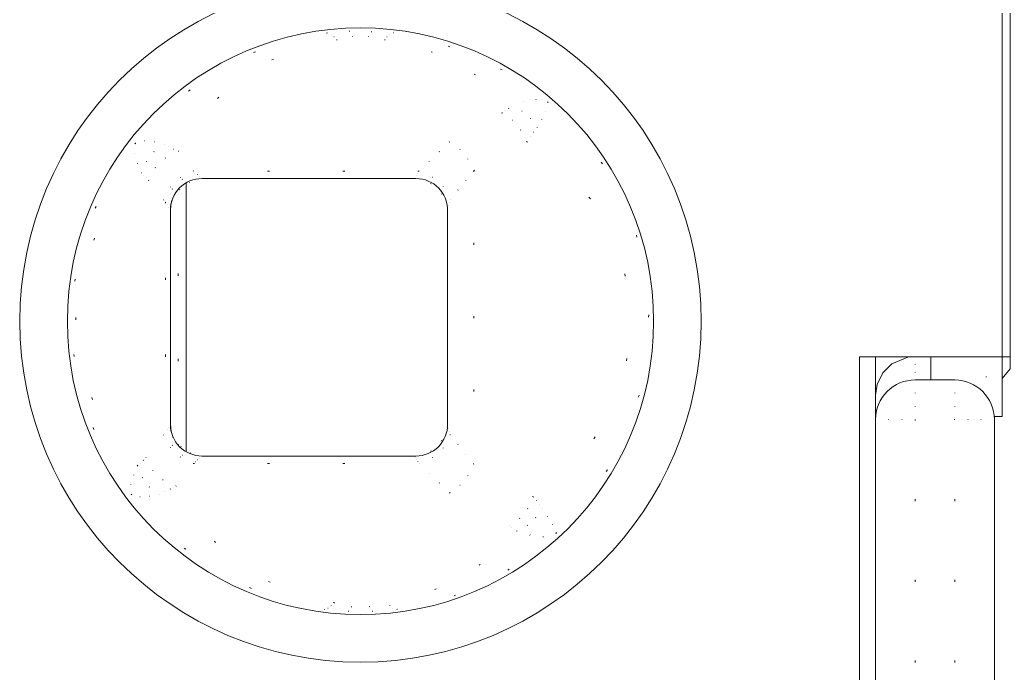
# Model space of a CAD drawing. Header units: inches. Extents: x 17 to 3130, y 15 to 659.
# Drawn here: x 1135.56 to 1141.81, y 203.96 to 208.08 of the extents above; entities that cross this region are included whole.
import ezdxf

# ---------------------------------------------------------------- set-up
doc = ezdxf.new("R2010")
doc.units = ezdxf.units.IN
doc.header["$MEASUREMENT"] = 0
doc.layers.add('Ebene 1', color=7, linetype='Continuous')

msp = doc.modelspace()

# ---------------------------------------------------------------- linework, layer by layer
at = {"layer": 'Ebene 1', "lineweight": 9}
for points in [[(1141.81414, 211.78014), (1141.81414, 211.78014), (1141.81414, 205.95524), (1141.81414, 205.95524)], [(1141.76414, 210.58014), (1141.76414, 210.58014), (1141.76414, 205.95524), (1141.76414, 205.95524)], [(1136.71414, 207.08024), (1136.71414, 207.08024), (1136.71414, 207.08024), (1136.71414, 207.08024)], [(1136.71414, 207.08024), (1136.71414, 207.08024), (1138.06414, 207.08024), (1138.06414, 207.08024)], [(1138.26404, 206.88024), (1138.26404, 206.99064), (1138.17454, 207.08004), (1138.06414, 207.08024)], [(1136.51664, 206.91204), (1136.51664, 206.91204), (1136.52404, 206.94284), (1136.52404, 206.94284)], [(1136.51414, 206.88064), (1136.51414, 206.88064), (1136.51664, 206.91204), (1136.51664, 206.91204)], [(1136.51414, 206.88064), (1136.51414, 206.88064), (1136.51414, 206.88064), (1136.51414, 206.88064)], [(1136.51414, 205.52984), (1136.51414, 205.52984), (1136.51414, 206.88064), (1136.51414, 206.88064)], [(1138.26404, 206.88904), (1138.26404, 206.88904), (1138.26404, 206.88904), (1138.26404, 206.88904)], [(1138.26404, 206.88904), (1138.26404, 206.88904), (1138.26404, 205.52134), (1138.26404, 205.52134)], [(1140.86414, 205.95524), (1140.86414, 205.95524), (1140.86414, 205.95524), (1140.86414, 205.95524)], [(1141.76414, 205.95524), (1141.76414, 205.95524), (1140.86414, 205.95524), (1140.86414, 205.95524)], [(1140.86414, 205.95524), (1140.86414, 205.95524), (1140.86414, 205.95524), (1140.86414, 205.95524)], [(1140.86414, 205.95524), (1140.86414, 205.95524), (1140.86414, 201.60524), (1140.86414, 201.60524)], [(1140.96414, 205.95524), (1140.96414, 205.95524), (1140.96414, 205.95524), (1140.96414, 205.95524)], [(1140.96414, 205.56014), (1140.96414, 205.56014), (1140.96414, 205.95524), (1140.96414, 205.95524)], [(1141.31414, 205.95524), (1141.31414, 205.95524), (1141.31414, 205.95524), (1141.31414, 205.95524)], [(1141.31414, 205.95524), (1141.31414, 205.95524), (1141.31414, 205.83024), (1141.31414, 205.83024)], [(1141.76414, 205.95524), (1141.76414, 205.95524), (1141.76414, 205.95524), (1141.76414, 205.95524)], [(1141.76414, 205.95524), (1141.76414, 205.95524), (1141.76414, 205.83024), (1141.76414, 205.83024)], [(1141.76414, 205.95524), (1141.76414, 205.95524), (1141.76414, 205.95524), (1141.76414, 205.95524)], [(1141.76414, 205.95524), (1141.76414, 205.95524), (1141.81414, 205.95524), (1141.81414, 205.95524)], [(1141.81414, 205.95524), (1141.81414, 205.95524), (1141.81414, 205.95524), (1141.81414, 205.95524)], [(1141.81414, 205.88024), (1141.81414, 205.88024), (1141.81414, 205.95524), (1141.81414, 205.95524)], [(1141.76414, 205.82004), (1141.76414, 205.82004), (1141.81414, 205.88024), (1141.81414, 205.88024)], [(1141.31414, 205.83024), (1141.31414, 205.83024), (1141.31414, 205.83024), (1141.31414, 205.83024)], [(1141.31414, 205.82024), (1141.31414, 205.82024), (1141.31414, 205.83024), (1141.31414, 205.83024)], [(1141.31414, 205.82024), (1141.31414, 205.82024), (1141.31414, 205.82024), (1141.31414, 205.82024)], [(1141.31414, 205.81024), (1141.31414, 205.81024), (1141.31414, 205.82024), (1141.31414, 205.82024)], [(1141.76414, 205.83024), (1141.76414, 205.83024), (1141.76414, 205.83024), (1141.76414, 205.83024)], [(1141.76414, 205.65344), (1141.76414, 205.65344), (1141.76414, 205.83024), (1141.76414, 205.83024)], [(1141.76414, 205.65344), (1141.76414, 205.65344), (1141.76414, 205.65344), (1141.76414, 205.65344)], [(1141.76424, 205.58024), (1141.76424, 205.58024), (1141.76414, 205.65344), (1141.76414, 205.65344)], [(1141.71334, 205.58024), (1141.71334, 205.58024), (1141.71334, 205.58024), (1141.71334, 205.58024)], [(1141.76424, 205.58024), (1141.76424, 205.58024), (1141.71334, 205.58024), (1141.71334, 205.58024)], [(1136.51414, 205.52984), (1136.51414, 205.52984), (1136.51414, 205.52984), (1136.51414, 205.52984)], [(1136.51884, 205.48664), (1136.51884, 205.48664), (1136.51414, 205.52984), (1136.51414, 205.52984)], [(1136.51884, 205.48664), (1136.51884, 205.48664), (1136.51884, 205.48664), (1136.51884, 205.48664)], [(1136.53284, 205.44544), (1136.53284, 205.44544), (1136.51884, 205.48664), (1136.51884, 205.48664)], [(1136.71414, 205.33024), (1136.71414, 205.33024), (1136.71414, 205.33024), (1136.71414, 205.33024)], [(1138.06414, 205.33024), (1138.06414, 205.33024), (1136.71414, 205.33024), (1136.71414, 205.33024)]]:
    msp.add_open_spline(points, degree=3, dxfattribs=at)
for points, knots in [([(1137.71414, 208.33024), (1136.52674, 208.33014), (1135.56414, 207.36764), (1135.56414, 206.18014), (1135.56414, 206.18014), (1135.56414, 204.99284), (1136.52674, 204.03024), (1137.71414, 204.03014), (1137.71414, 204.03014), (1138.90154, 204.03014), (1139.86414, 204.99284), (1139.86414, 206.18014), (1139.86414, 206.18014), (1139.86414, 207.36764), (1138.90154, 208.33014), (1137.71424, 208.33014)], [0, 0, 0, 0, 0.25, 0.25, 0.25, 0.25, 0.5, 0.5, 0.5, 0.5, 0.75, 0.75, 0.75, 0.75, 1, 1, 1, 1]), ([(1137.71414, 208.03024), (1136.69244, 208.03024), (1135.86404, 207.20184), (1135.86414, 206.18014), (1135.86414, 206.18014), (1135.86414, 205.15844), (1136.69254, 204.33024), (1137.71414, 204.33024), (1137.71414, 204.33024), (1138.73594, 204.33024), (1139.56404, 205.15844), (1139.56414, 206.18014), (1139.56414, 206.18014), (1139.56414, 207.20184), (1138.73594, 208.03024), (1137.71414, 208.03024)], [0, 0, 0, 0, 0.25, 0.25, 0.25, 0.25, 0.5, 0.5, 0.5, 0.5, 0.75, 0.75, 0.75, 0.75, 1, 1, 1, 1]), ([(1136.71414, 207.08024), (1136.66114, 207.08024), (1136.61014, 207.05914), (1136.57274, 207.02164), (1136.57274, 207.02164), (1136.53514, 206.98414), (1136.51414, 206.93324), (1136.51414, 206.88024)], [0, 0, 0, 0, 0.5, 0.5, 0.5, 0.5, 1, 1, 1, 1]), ([(1136.51414, 205.53024), (1136.51414, 205.47704), (1136.53514, 205.42624), (1136.57264, 205.38884), (1136.57264, 205.38884), (1136.61014, 205.35124), (1136.66114, 205.33024), (1136.71414, 205.33024)], [0, 0, 0, 0, 0.5, 0.5, 0.5, 0.5, 1, 1, 1, 1]), ([(1138.06414, 205.33024), (1138.11724, 205.33024), (1138.16804, 205.35124), (1138.20554, 205.38884), (1138.20554, 205.38884), (1138.24304, 205.42624), (1138.26404, 205.47704), (1138.26404, 205.53024)], [0, 0, 0, 0, 0.5, 0.5, 0.5, 0.5, 1, 1, 1, 1])]:
    msp.add_open_spline(points, degree=3, knots=knots, dxfattribs=at)
at = {"layer": 'Ebene 1', "color": 3, "lineweight": 9}
for points in [[(1137.64664, 208.00894), (1137.64664, 208.00894), (1137.64284, 208.00864), (1137.64284, 208.00864)], [(1137.78154, 208.00504), (1137.78154, 208.00504), (1137.78154, 208.00504), (1137.78154, 208.00504)], [(1137.78534, 208.00484), (1137.78534, 208.00484), (1137.78154, 208.00504), (1137.78154, 208.00504)], [(1137.50614, 207.99884), (1137.50614, 207.99884), (1137.49984, 207.99744), (1137.49984, 207.99744)], [(1137.50614, 207.99884), (1137.50614, 207.99884), (1137.50614, 207.99884), (1137.50614, 207.99884)], [(1137.50614, 207.99884), (1137.50614, 207.99884), (1137.50644, 207.99864), (1137.50644, 207.99864)], [(1137.52874, 207.99024), (1137.52874, 207.99024), (1137.52874, 207.99024), (1137.52874, 207.99024)], [(1137.52874, 207.99024), (1137.52874, 207.99024), (1137.52944, 207.99004), (1137.52944, 207.99004)], [(1137.54654, 207.97394), (1137.54654, 207.97394), (1137.54654, 207.97394), (1137.54654, 207.97394)], [(1137.54654, 207.97394), (1137.54654, 207.97394), (1137.54694, 207.97344), (1137.54694, 207.97344)], [(1137.56294, 207.95524), (1137.56294, 207.95524), (1137.56424, 207.95554), (1137.56424, 207.95554)], [(1137.56294, 207.95524), (1137.56294, 207.95524), (1137.56294, 207.95524), (1137.56294, 207.95524)], [(1137.56294, 207.95524), (1137.56294, 207.95524), (1137.56714, 207.95524), (1137.56714, 207.95524)], [(1137.66174, 207.97534), (1137.66174, 207.97534), (1137.66454, 207.97564), (1137.66454, 207.97564)], [(1137.76384, 207.97644), (1137.76384, 207.97644), (1137.76384, 207.97644), (1137.76384, 207.97644)], [(1137.76384, 207.97644), (1137.76384, 207.97644), (1137.76654, 207.97604), (1137.76654, 207.97604)], [(1137.86524, 207.95524), (1137.86524, 207.95524), (1137.86524, 207.95524), (1137.86524, 207.95524)], [(1137.86524, 207.95524), (1137.86524, 207.95524), (1137.86934, 207.95444), (1137.86934, 207.95444)], [(1137.88174, 207.97394), (1137.88174, 207.97394), (1137.88134, 207.97344), (1137.88134, 207.97344)], [(1137.89944, 207.99024), (1137.89944, 207.99024), (1137.89884, 207.99004), (1137.89884, 207.99004)], [(1137.92024, 207.99884), (1137.92024, 207.99884), (1137.92024, 207.99884), (1137.92024, 207.99884)], [(1137.92204, 207.99884), (1137.92204, 207.99884), (1137.92024, 207.99884), (1137.92024, 207.99884)], [(1137.92204, 207.99884), (1137.92204, 207.99884), (1137.92174, 207.99864), (1137.92174, 207.99864)], [(1137.05104, 207.87904), (1137.05104, 207.87904), (1137.03894, 207.87434), (1137.03894, 207.87434)], [(1138.15914, 207.87954), (1138.15914, 207.87954), (1138.15914, 207.87954), (1138.15914, 207.87954)], [(1138.15914, 207.87954), (1138.15914, 207.87954), (1138.16694, 207.87644), (1138.16694, 207.87644)], [(1138.26834, 207.91424), (1138.26834, 207.91424), (1138.26834, 207.91424), (1138.26834, 207.91424)], [(1138.27794, 207.91164), (1138.27794, 207.91164), (1138.26834, 207.91424), (1138.26834, 207.91424)], [(1137.15424, 207.82924), (1137.15424, 207.82924), (1137.16484, 207.83404), (1137.16484, 207.83404)], [(1138.59844, 207.76924), (1138.59844, 207.76924), (1138.59844, 207.76924), (1138.59844, 207.76924)], [(1138.60714, 207.76494), (1138.60714, 207.76494), (1138.59844, 207.76924), (1138.59844, 207.76924)], [(1138.43204, 207.73844), (1138.43204, 207.73844), (1138.43204, 207.73844), (1138.43204, 207.73844)], [(1138.43204, 207.73844), (1138.43204, 207.73844), (1138.43924, 207.73384), (1138.43924, 207.73384)], [(1136.63994, 207.64014), (1136.63994, 207.64014), (1136.62944, 207.63224), (1136.62944, 207.63224)], [(1136.81204, 207.58474), (1136.81204, 207.58474), (1136.82004, 207.59304), (1136.82004, 207.59304)], [(1138.74584, 207.56404), (1138.74584, 207.56404), (1138.74384, 207.56344), (1138.74384, 207.56344)], [(1138.82374, 207.57784), (1138.82374, 207.57784), (1138.82154, 207.57784), (1138.82154, 207.57784)], [(1138.89464, 207.56294), (1138.89464, 207.56294), (1138.89464, 207.56294), (1138.89464, 207.56294)], [(1138.89844, 207.56004), (1138.89844, 207.56004), (1138.89464, 207.56294), (1138.89464, 207.56294)], [(1138.62914, 207.50924), (1138.62914, 207.50924), (1138.62854, 207.50884), (1138.62854, 207.50884)], [(1138.64944, 207.52304), (1138.64944, 207.52304), (1138.64904, 207.52264), (1138.64904, 207.52264)], [(1138.66974, 207.53654), (1138.66974, 207.53654), (1138.66934, 207.53644), (1138.66934, 207.53644)], [(1138.73284, 207.50514), (1138.73284, 207.50514), (1138.73284, 207.50514), (1138.73284, 207.50514)], [(1138.73444, 207.50424), (1138.73444, 207.50424), (1138.73284, 207.50514), (1138.73284, 207.50514)], [(1138.88454, 207.50604), (1138.88454, 207.50604), (1138.88404, 207.50444), (1138.88404, 207.50444)], [(1138.89754, 207.56064), (1138.89754, 207.56064), (1138.89754, 207.56064), (1138.89754, 207.56064)], [(1138.89844, 207.56004), (1138.89844, 207.56004), (1138.89754, 207.56064), (1138.89754, 207.56064)], [(1138.89844, 207.56004), (1138.89844, 207.56004), (1138.89844, 207.56004), (1138.89844, 207.56004)], [(1138.89844, 207.56004), (1138.89844, 207.56004), (1138.89884, 207.55944), (1138.89884, 207.55944)], [(1138.60844, 207.49544), (1138.60844, 207.49544), (1138.60384, 207.49284), (1138.60384, 207.49284)], [(1138.60844, 207.49544), (1138.60844, 207.49544), (1138.60844, 207.49544), (1138.60844, 207.49544)], [(1138.60844, 207.49544), (1138.60844, 207.49544), (1138.60934, 207.49484), (1138.60934, 207.49484)], [(1138.67414, 207.44904), (1138.67414, 207.44904), (1138.67414, 207.44904), (1138.67414, 207.44904)], [(1138.67414, 207.44904), (1138.67414, 207.44904), (1138.67594, 207.44784), (1138.67594, 207.44784)], [(1138.78614, 207.46044), (1138.78614, 207.46044), (1138.78614, 207.46044), (1138.78614, 207.46044)], [(1138.78724, 207.45884), (1138.78724, 207.45884), (1138.78614, 207.46044), (1138.78614, 207.46044)], [(1138.85814, 207.45424), (1138.85814, 207.45424), (1138.85744, 207.45284), (1138.85744, 207.45284)], [(1138.72434, 207.38804), (1138.72434, 207.38804), (1138.72434, 207.38804), (1138.72434, 207.38804)], [(1138.72434, 207.38804), (1138.72434, 207.38804), (1138.72534, 207.38604), (1138.72534, 207.38604)], [(1138.82924, 207.40344), (1138.82924, 207.40344), (1138.82924, 207.40344), (1138.82924, 207.40344)], [(1138.82984, 207.40254), (1138.82984, 207.40254), (1138.82924, 207.40344), (1138.82924, 207.40344)], [(1136.35084, 207.31784), (1136.35084, 207.31784), (1136.35084, 207.31784), (1136.35084, 207.31784)], [(1136.35084, 207.31784), (1136.35084, 207.31784), (1136.35254, 207.31764), (1136.35254, 207.31764)], [(1138.76134, 207.31424), (1138.76134, 207.31424), (1138.76164, 207.31454), (1138.76164, 207.31454)], [(1138.76134, 207.31424), (1138.76134, 207.31424), (1138.76134, 207.31424), (1138.76134, 207.31424)], [(1138.76134, 207.31424), (1138.76134, 207.31424), (1138.76734, 207.30984), (1138.76734, 207.30984)], [(1138.78394, 207.34324), (1138.78394, 207.34324), (1138.78454, 207.34404), (1138.78454, 207.34404)], [(1138.80684, 207.37274), (1138.80684, 207.37274), (1138.80734, 207.37354), (1138.80734, 207.37354)], [(1136.29334, 207.30384), (1136.29334, 207.30384), (1136.28954, 207.29864), (1136.28954, 207.29864)], [(1136.29334, 207.30384), (1136.29334, 207.30384), (1136.29394, 207.30444), (1136.29394, 207.30444)], [(1136.40974, 207.24904), (1136.40974, 207.24904), (1136.41144, 207.25044), (1136.41144, 207.25044)], [(1136.41344, 207.31164), (1136.41344, 207.31164), (1136.41344, 207.31164), (1136.41344, 207.31164)], [(1136.41344, 207.31164), (1136.41344, 207.31164), (1136.41524, 207.31164), (1136.41524, 207.31164)], [(1136.47514, 207.29644), (1136.47514, 207.29644), (1136.47514, 207.29644), (1136.47514, 207.29644)], [(1136.47514, 207.29644), (1136.47514, 207.29644), (1136.47554, 207.29624), (1136.47554, 207.29624)], [(1136.50474, 207.28104), (1136.50474, 207.28104), (1136.50474, 207.28104), (1136.50474, 207.28104)], [(1136.50474, 207.28104), (1136.50474, 207.28104), (1136.50544, 207.28074), (1136.50544, 207.28074)], [(1136.53454, 207.26544), (1136.53454, 207.26544), (1136.53454, 207.26544), (1136.53454, 207.26544)], [(1136.53454, 207.26544), (1136.53454, 207.26544), (1136.53544, 207.26514), (1136.53544, 207.26514)], [(1136.56494, 207.24984), (1136.56494, 207.24984), (1136.56804, 207.25464), (1136.56804, 207.25464)], [(1138.21234, 207.25044), (1138.21234, 207.25044), (1138.21054, 207.24884), (1138.21054, 207.24884)], [(1138.27554, 207.31104), (1138.27554, 207.31104), (1138.27464, 207.31014), (1138.27464, 207.31014)], [(1138.27554, 207.31104), (1138.27554, 207.31104), (1138.27554, 207.31104), (1138.27554, 207.31104)], [(1138.27554, 207.31104), (1138.27554, 207.31104), (1138.27644, 207.31044), (1138.27644, 207.31044)], [(1138.34124, 207.26464), (1138.34124, 207.26464), (1138.34124, 207.26464), (1138.34124, 207.26464)], [(1138.34124, 207.26464), (1138.34124, 207.26464), (1138.34314, 207.26344), (1138.34314, 207.26344)], [(1136.28914, 207.24124), (1136.28914, 207.24124), (1136.28914, 207.24124), (1136.28914, 207.24124)], [(1136.28964, 207.23954), (1136.28964, 207.23954), (1136.28914, 207.24124), (1136.28914, 207.24124)], [(1136.36264, 207.18844), (1136.36264, 207.18844), (1136.36344, 207.19054), (1136.36344, 207.19054)], [(1136.48174, 207.20874), (1136.48174, 207.20874), (1136.48404, 207.20984), (1136.48404, 207.20984)], [(1138.14824, 207.18924), (1138.14824, 207.18924), (1138.14654, 207.18754), (1138.14654, 207.18754)], [(1138.39144, 207.20354), (1138.39144, 207.20354), (1138.39144, 207.20354), (1138.39144, 207.20354)], [(1138.39144, 207.20354), (1138.39144, 207.20354), (1138.39244, 207.20164), (1138.39244, 207.20164)], [(1136.30614, 207.17704), (1136.30614, 207.17704), (1136.30614, 207.17704), (1136.30614, 207.17704)], [(1136.30674, 207.17544), (1136.30674, 207.17544), (1136.30614, 207.17704), (1136.30614, 207.17704)], [(1136.41914, 207.14824), (1136.41914, 207.14824), (1136.42044, 207.15044), (1136.42044, 207.15044)], [(1136.65874, 207.12864), (1136.65874, 207.12864), (1136.65874, 207.12864), (1136.65874, 207.12864)], [(1136.65994, 207.12714), (1136.65994, 207.12714), (1136.65874, 207.12864), (1136.65874, 207.12864)], [(1137.12794, 207.12704), (1137.12794, 207.12704), (1137.12794, 207.12704), (1137.12794, 207.12704)], [(1137.14084, 207.12704), (1137.14084, 207.12704), (1137.12794, 207.12704), (1137.12794, 207.12704)], [(1137.61534, 207.12714), (1137.61534, 207.12714), (1137.60244, 207.12704), (1137.60244, 207.12704)], [(1137.60244, 207.12704), (1137.60244, 207.12704), (1137.60244, 207.12704), (1137.60244, 207.12704)], [(1138.07694, 207.12704), (1138.07694, 207.12704), (1138.07694, 207.12704), (1138.07694, 207.12704)], [(1138.08344, 207.12704), (1138.08344, 207.12704), (1138.07694, 207.12704), (1138.07694, 207.12704)], [(1138.08344, 207.12704), (1138.08344, 207.12704), (1138.08324, 207.12684), (1138.08324, 207.12684)], [(1138.08344, 207.12704), (1138.08344, 207.12704), (1138.08344, 207.12704), (1138.08344, 207.12704)], [(1138.08344, 207.12704), (1138.08344, 207.12704), (1138.08454, 207.12644), (1138.08454, 207.12644)], [(1138.42854, 207.12974), (1138.42854, 207.12974), (1138.43314, 207.13224), (1138.43314, 207.13224)], [(1138.42854, 207.12974), (1138.42854, 207.12974), (1138.42854, 207.12974), (1138.42854, 207.12974)], [(1138.42854, 207.12974), (1138.42854, 207.12974), (1138.42854, 207.12344), (1138.42854, 207.12344)], [(1139.23294, 207.18344), (1139.23294, 207.18344), (1139.23294, 207.18344), (1139.23294, 207.18344)], [(1139.24134, 207.17234), (1139.24134, 207.17234), (1139.23294, 207.18344), (1139.23294, 207.18344)], [(1136.33254, 207.11664), (1136.33254, 207.11664), (1136.33254, 207.11664), (1136.33254, 207.11664)], [(1136.33294, 207.11584), (1136.33294, 207.11584), (1136.33254, 207.11664), (1136.33254, 207.11664)], [(1136.33294, 207.11584), (1136.33294, 207.11584), (1136.33334, 207.11674), (1136.33334, 207.11674)], [(1136.33294, 207.11584), (1136.33294, 207.11584), (1136.33294, 207.11584), (1136.33294, 207.11584)], [(1136.33294, 207.11584), (1136.33294, 207.11584), (1136.33314, 207.11564), (1136.33314, 207.11564)], [(1136.34734, 207.10024), (1136.34734, 207.10024), (1136.34734, 207.10024), (1136.34734, 207.10024)], [(1136.34734, 207.10024), (1136.34734, 207.10024), (1136.34774, 207.09984), (1136.34774, 207.09984)], [(1136.36204, 207.08444), (1136.36204, 207.08444), (1136.36204, 207.08444), (1136.36204, 207.08444)], [(1136.36204, 207.08444), (1136.36204, 207.08444), (1136.36234, 207.08404), (1136.36234, 207.08404)], [(1136.37674, 207.06854), (1136.37674, 207.06854), (1136.37734, 207.06964), (1136.37734, 207.06964)], [(1136.37674, 207.06854), (1136.37674, 207.06854), (1136.37674, 207.06854), (1136.37674, 207.06854)], [(1136.37674, 207.06854), (1136.37674, 207.06854), (1136.37804, 207.06684), (1136.37804, 207.06684)], [(1136.57684, 207.08604), (1136.57684, 207.08604), (1136.57904, 207.08704), (1136.57904, 207.08704)], [(1136.58814, 207.07464), (1136.58814, 207.07464), (1136.59044, 207.07564), (1136.59044, 207.07564)], [(1136.68654, 207.10484), (1136.68654, 207.10484), (1136.68654, 207.10484), (1136.68654, 207.10484)], [(1136.68694, 207.10464), (1136.68694, 207.10464), (1136.68654, 207.10484), (1136.68654, 207.10484)], [(1136.70064, 207.09324), (1136.70064, 207.09324), (1136.70064, 207.09324), (1136.70064, 207.09324)], [(1136.70094, 207.09294), (1136.70094, 207.09294), (1136.70064, 207.09324), (1136.70064, 207.09324)], [(1136.71394, 207.08074), (1136.71394, 207.08074), (1136.71394, 207.08074), (1136.71394, 207.08074)], [(1136.71414, 207.08044), (1136.71414, 207.08044), (1136.71394, 207.08074), (1136.71394, 207.08074)], [(1138.07054, 207.10024), (1138.07054, 207.10024), (1138.07054, 207.09984), (1138.07054, 207.09984)], [(1138.07694, 207.11364), (1138.07694, 207.11364), (1138.07684, 207.11334), (1138.07684, 207.11334)], [(1138.16854, 207.08964), (1138.16854, 207.08964), (1138.16854, 207.08964), (1138.16854, 207.08964)], [(1138.16854, 207.08964), (1138.16854, 207.08964), (1138.17094, 207.08854), (1138.17094, 207.08854)], [(1138.37814, 207.06764), (1138.37814, 207.06764), (1138.37944, 207.06924), (1138.37944, 207.06924)], [(1136.51424, 207.02544), (1136.51424, 207.02544), (1136.51544, 207.02764), (1136.51544, 207.02764)], [(1136.52594, 207.01234), (1136.52594, 207.01234), (1136.52704, 207.01464), (1136.52704, 207.01464)], [(1136.57184, 207.00834), (1136.57184, 207.00834), (1136.57324, 207.01004), (1136.57324, 207.01004)], [(1136.63494, 207.05474), (1136.63494, 207.05474), (1136.63694, 207.05544), (1136.63694, 207.05544)], [(1138.15674, 207.04864), (1138.15674, 207.04864), (1138.15674, 207.04864), (1138.15674, 207.04864)], [(1138.15924, 207.04764), (1138.15924, 207.04764), (1138.15674, 207.04864), (1138.15674, 207.04864)], [(1138.23554, 207.03084), (1138.23554, 207.03084), (1138.23554, 207.03084), (1138.23554, 207.03084)], [(1138.23554, 207.03084), (1138.23554, 207.03084), (1138.23664, 207.02864), (1138.23664, 207.02864)], [(1138.32824, 207.00614), (1138.32824, 207.00614), (1138.32954, 207.00794), (1138.32954, 207.00794)], [(1136.47184, 206.94584), (1136.47184, 206.94584), (1136.47244, 206.94684), (1136.47244, 206.94684)], [(1136.47594, 206.94084), (1136.47594, 206.94084), (1136.47594, 206.94084), (1136.47594, 206.94084)], [(1136.47594, 206.94084), (1136.47594, 206.94084), (1136.47614, 206.94064), (1136.47614, 206.94064)], [(1136.52404, 206.94284), (1136.52404, 206.94284), (1136.52474, 206.94364), (1136.52474, 206.94364)], [(1138.22434, 206.98384), (1138.22434, 206.98384), (1138.22434, 206.98384), (1138.22434, 206.98384)], [(1138.22544, 206.98124), (1138.22544, 206.98124), (1138.22434, 206.98384), (1138.22434, 206.98384)], [(1138.27904, 206.94574), (1138.27904, 206.94574), (1138.27984, 206.94654), (1138.27984, 206.94654)], [(1139.15604, 206.96224), (1139.15604, 206.96224), (1139.15604, 206.96224), (1139.15604, 206.96224)], [(1139.15604, 206.96224), (1139.15604, 206.96224), (1139.16554, 206.95124), (1139.16554, 206.95124)], [(1136.04504, 206.90404), (1136.04504, 206.90404), (1136.03894, 206.89244), (1136.03894, 206.89244)], [(1136.48444, 206.93064), (1136.48444, 206.93064), (1136.48494, 206.93184), (1136.48494, 206.93184)], [(1136.48444, 206.93064), (1136.48444, 206.93064), (1136.48444, 206.93064), (1136.48444, 206.93064)], [(1136.48444, 206.93064), (1136.48444, 206.93064), (1136.48444, 206.92414), (1136.48444, 206.92414)], [(1136.48444, 206.93064), (1136.48444, 206.93064), (1136.48444, 206.93064), (1136.48444, 206.93064)], [(1136.48444, 206.93064), (1136.48444, 206.93064), (1136.48454, 206.93044), (1136.48454, 206.93044)], [(1136.49454, 206.91444), (1136.49454, 206.91444), (1136.49454, 206.91444), (1136.49454, 206.91444)], [(1136.49454, 206.91444), (1136.49454, 206.91444), (1136.49484, 206.91394), (1136.49484, 206.91394)], [(1136.50474, 206.89784), (1136.50474, 206.89784), (1136.50474, 206.89784), (1136.50474, 206.89784)], [(1136.50474, 206.89784), (1136.50474, 206.89784), (1136.50514, 206.89744), (1136.50514, 206.89744)], [(1138.26364, 206.89024), (1138.26364, 206.89024), (1138.26364, 206.89024), (1138.26364, 206.89024)], [(1138.26404, 206.88904), (1138.26404, 206.88904), (1138.26364, 206.89024), (1138.26364, 206.89024)], [(1138.26404, 206.88904), (1138.26404, 206.88904), (1138.26424, 206.88924), (1138.26424, 206.88924)], [(1138.26904, 206.90774), (1138.26904, 206.90774), (1138.26914, 206.90824), (1138.26914, 206.90824)], [(1138.27404, 206.92664), (1138.27404, 206.92664), (1138.27414, 206.92714), (1138.27414, 206.92714)], [(1136.03084, 206.69124), (1136.03084, 206.69124), (1136.03654, 206.70404), (1136.03654, 206.70404)], [(1139.45594, 206.72404), (1139.45594, 206.72404), (1139.45594, 206.72404), (1139.45594, 206.72404)], [(1139.45864, 206.71044), (1139.45864, 206.71044), (1139.45594, 206.72404), (1139.45594, 206.72404)], [(1138.42854, 206.67374), (1138.42854, 206.67374), (1138.42854, 206.67374), (1138.42854, 206.67374)], [(1138.42854, 206.67374), (1138.42854, 206.67374), (1138.42854, 206.66124), (1138.42854, 206.66124)], [(1135.91414, 206.44594), (1135.91414, 206.44594), (1135.91194, 206.43304), (1135.91194, 206.43304)], [(1136.48444, 206.45364), (1136.48444, 206.45364), (1136.48444, 206.45364), (1136.48444, 206.45364)], [(1136.48444, 206.45364), (1136.48444, 206.45364), (1136.48444, 206.44044), (1136.48444, 206.44044)], [(1136.56354, 206.48144), (1136.56354, 206.48144), (1136.56354, 206.48144), (1136.56354, 206.48144)], [(1136.56354, 206.46674), (1136.56354, 206.46674), (1136.56354, 206.48144), (1136.56354, 206.48144)], [(1139.38144, 206.47854), (1139.38144, 206.47854), (1139.38144, 206.47854), (1139.38144, 206.47854)], [(1139.38144, 206.47854), (1139.38144, 206.47854), (1139.38504, 206.46424), (1139.38504, 206.46424)], [(1135.91864, 206.18944), (1135.91864, 206.18944), (1135.91874, 206.20354), (1135.91874, 206.20354)], [(1138.42854, 206.21144), (1138.42854, 206.21144), (1138.42854, 206.21144), (1138.42854, 206.21144)], [(1138.42854, 206.21144), (1138.42854, 206.21144), (1138.42854, 206.19884), (1138.42854, 206.19884)], [(1139.53194, 206.20614), (1139.53194, 206.20614), (1139.53304, 206.22004), (1139.53304, 206.22004)], [(1135.90414, 205.96984), (1135.90414, 205.96984), (1135.90414, 205.96984), (1135.90414, 205.96984)], [(1135.90414, 205.96984), (1135.90414, 205.96984), (1135.90614, 205.95704), (1135.90614, 205.95704)], [(1136.48444, 205.96994), (1136.48444, 205.96994), (1136.48444, 205.96994), (1136.48444, 205.96994)], [(1136.48444, 205.96994), (1136.48444, 205.96994), (1136.48444, 205.95674), (1136.48444, 205.95674)], [(1136.56354, 205.94354), (1136.56354, 205.94354), (1136.56354, 205.94354), (1136.56354, 205.94354)], [(1136.56354, 205.92884), (1136.56354, 205.92884), (1136.56354, 205.94354), (1136.56354, 205.94354)], [(1139.39524, 205.94544), (1139.39524, 205.94544), (1139.39214, 205.93114), (1139.39214, 205.93114)], [(1141.21414, 205.95524), (1141.21414, 205.95524), (1141.21414, 205.95524), (1141.21414, 205.95524)], [(1141.21414, 205.95524), (1141.21414, 205.95524), (1141.21414, 205.95444), (1141.21414, 205.95444)], [(1141.21414, 205.90744), (1141.21414, 205.90744), (1141.21414, 205.90744), (1141.21414, 205.90744)], [(1141.21414, 205.90744), (1141.21414, 205.90744), (1141.21414, 205.90614), (1141.21414, 205.90614)], [(1141.21414, 205.85924), (1141.21414, 205.85924), (1141.21414, 205.85924), (1141.21414, 205.85924)], [(1141.21414, 205.85924), (1141.21414, 205.85924), (1141.21414, 205.85784), (1141.21414, 205.85784)], [(1141.66074, 205.83024), (1141.66074, 205.83024), (1141.66074, 205.83024), (1141.66074, 205.83024)], [(1141.66414, 205.83024), (1141.66414, 205.83024), (1141.66074, 205.83024), (1141.66074, 205.83024)], [(1141.21414, 205.81024), (1141.21414, 205.81024), (1141.21414, 205.81024), (1141.21414, 205.81024)], [(1141.21414, 205.81024), (1141.21414, 205.81024), (1141.21414, 205.80904), (1141.21414, 205.80904)], [(1136.01794, 205.69914), (1136.01794, 205.69914), (1136.01794, 205.69914), (1136.01794, 205.69914)], [(1136.02334, 205.68604), (1136.02334, 205.68604), (1136.01794, 205.69914), (1136.01794, 205.69914)], [(1138.42854, 205.74924), (1138.42854, 205.74924), (1138.42854, 205.74924), (1138.42854, 205.74924)], [(1138.42854, 205.74924), (1138.42854, 205.74924), (1138.42854, 205.73664), (1138.42854, 205.73664)], [(1139.46714, 205.70084), (1139.46714, 205.70084), (1139.47214, 205.71404), (1139.47214, 205.71404)], [(1141.21414, 205.72794), (1141.21414, 205.72794), (1141.21414, 205.72794), (1141.21414, 205.72794)], [(1141.21414, 205.72794), (1141.21414, 205.72794), (1141.21414, 205.72564), (1141.21414, 205.72564)], [(1141.46414, 205.72794), (1141.46414, 205.72794), (1141.46414, 205.72794), (1141.46414, 205.72794)], [(1141.46414, 205.72574), (1141.46414, 205.72574), (1141.46414, 205.72794), (1141.46414, 205.72794)], [(1141.21414, 205.64454), (1141.21414, 205.64454), (1141.21414, 205.64454), (1141.21414, 205.64454)], [(1141.21414, 205.64454), (1141.21414, 205.64454), (1141.21414, 205.64224), (1141.21414, 205.64224)], [(1141.46414, 205.64454), (1141.46414, 205.64454), (1141.46414, 205.64454), (1141.46414, 205.64454)], [(1141.46414, 205.64244), (1141.46414, 205.64244), (1141.46414, 205.64454), (1141.46414, 205.64454)], [(1136.02694, 205.50944), (1136.02694, 205.50944), (1136.02694, 205.50944), (1136.02694, 205.50944)], [(1136.02694, 205.50944), (1136.02694, 205.50944), (1136.03114, 205.49724), (1136.03114, 205.49724)], [(1136.50504, 205.51294), (1136.50504, 205.51294), (1136.50474, 205.51244), (1136.50474, 205.51244)], [(1136.51414, 205.52984), (1136.51414, 205.52984), (1136.51394, 205.52964), (1136.51394, 205.52964)], [(1138.26404, 205.52134), (1138.26404, 205.52134), (1138.26354, 205.52014), (1138.26354, 205.52014)], [(1138.26904, 205.50264), (1138.26904, 205.50264), (1138.26904, 205.50264), (1138.26904, 205.50264)], [(1138.26914, 205.50224), (1138.26914, 205.50224), (1138.26904, 205.50264), (1138.26904, 205.50264)], [(1140.96414, 205.56024), (1140.96414, 205.56024), (1140.96414, 205.56024), (1140.96414, 205.56024)], [(1140.96414, 205.56024), (1140.96414, 205.56024), (1140.96524, 205.56024), (1140.96524, 205.56024)], [(1141.04634, 205.56024), (1141.04634, 205.56024), (1141.04634, 205.56024), (1141.04634, 205.56024)], [(1141.04634, 205.56024), (1141.04634, 205.56024), (1141.04864, 205.56024), (1141.04864, 205.56024)], [(1141.12964, 205.56024), (1141.12964, 205.56024), (1141.12964, 205.56024), (1141.12964, 205.56024)], [(1141.12964, 205.56024), (1141.12964, 205.56024), (1141.13194, 205.56024), (1141.13194, 205.56024)], [(1141.21414, 205.56024), (1141.21414, 205.56024), (1141.21414, 205.56024), (1141.21414, 205.56024)], [(1141.21414, 205.56024), (1141.21414, 205.56024), (1141.21414, 205.55324), (1141.21414, 205.55324)], [(1141.46064, 205.56024), (1141.46064, 205.56024), (1141.46064, 205.56024), (1141.46064, 205.56024)], [(1141.46414, 205.56024), (1141.46414, 205.56024), (1141.46064, 205.56024), (1141.46064, 205.56024)], [(1141.46414, 205.56134), (1141.46414, 205.56134), (1141.46414, 205.56134), (1141.46414, 205.56134)], [(1141.46414, 205.56024), (1141.46414, 205.56024), (1141.46414, 205.56134), (1141.46414, 205.56134)], [(1141.54644, 205.56024), (1141.54644, 205.56024), (1141.54644, 205.56024), (1141.54644, 205.56024)], [(1141.54864, 205.56024), (1141.54864, 205.56024), (1141.54644, 205.56024), (1141.54644, 205.56024)], [(1141.62964, 205.56024), (1141.62964, 205.56024), (1141.62964, 205.56024), (1141.62964, 205.56024)], [(1141.63194, 205.56024), (1141.63194, 205.56024), (1141.62964, 205.56024), (1141.62964, 205.56024)], [(1141.71304, 205.56024), (1141.71304, 205.56024), (1141.71304, 205.56024), (1141.71304, 205.56024)], [(1141.71414, 205.56024), (1141.71414, 205.56024), (1141.71304, 205.56024), (1141.71304, 205.56024)], [(1136.47184, 205.46464), (1136.47184, 205.46464), (1136.47034, 205.46264), (1136.47034, 205.46264)], [(1136.48034, 205.47464), (1136.48034, 205.47464), (1136.48014, 205.47464), (1136.48014, 205.47464)], [(1136.49494, 205.49644), (1136.49494, 205.49644), (1136.49464, 205.49584), (1136.49464, 205.49584)], [(1138.27404, 205.48384), (1138.27404, 205.48384), (1138.27404, 205.48384), (1138.27404, 205.48384)], [(1138.27414, 205.48324), (1138.27414, 205.48324), (1138.27404, 205.48384), (1138.27404, 205.48384)], [(1138.27904, 205.46464), (1138.27904, 205.46464), (1138.27854, 205.46344), (1138.27854, 205.46344)], [(1138.27904, 205.46494), (1138.27904, 205.46494), (1138.27904, 205.46494), (1138.27904, 205.46494)], [(1138.27904, 205.46464), (1138.27904, 205.46464), (1138.27904, 205.46494), (1138.27904, 205.46494)], [(1139.19484, 205.45044), (1139.19484, 205.45044), (1139.18574, 205.43904), (1139.18574, 205.43904)], [(1136.51424, 205.38504), (1136.51424, 205.38504), (1136.51424, 205.38504), (1136.51424, 205.38504)], [(1136.51544, 205.38274), (1136.51544, 205.38274), (1136.51424, 205.38504), (1136.51424, 205.38504)], [(1136.52594, 205.39804), (1136.52594, 205.39804), (1136.52594, 205.39804), (1136.52594, 205.39804)], [(1136.52704, 205.39584), (1136.52704, 205.39584), (1136.52594, 205.39804), (1136.52594, 205.39804)], [(1136.56354, 205.40584), (1136.56354, 205.40584), (1136.56354, 205.40584), (1136.56354, 205.40584)], [(1136.56354, 205.39854), (1136.56354, 205.39854), (1136.56354, 205.40584), (1136.56354, 205.40584)], [(1136.58124, 205.39004), (1136.58124, 205.39004), (1136.58124, 205.39004), (1136.58124, 205.39004)], [(1136.58264, 205.38854), (1136.58264, 205.38854), (1136.58124, 205.39004), (1136.58124, 205.39004)], [(1138.22544, 205.42904), (1138.22544, 205.42904), (1138.22434, 205.42654), (1138.22434, 205.42654)], [(1138.23674, 205.38174), (1138.23674, 205.38174), (1138.23554, 205.37944), (1138.23554, 205.37944)], [(1138.32824, 205.40404), (1138.32824, 205.40404), (1138.32824, 205.40404), (1138.32824, 205.40404)], [(1138.32954, 205.40244), (1138.32954, 205.40244), (1138.32824, 205.40404), (1138.32824, 205.40404)], [(1136.36074, 205.32104), (1136.36074, 205.32104), (1136.36044, 205.32084), (1136.36044, 205.32084)], [(1136.57684, 205.32444), (1136.57684, 205.32444), (1136.57684, 205.32444), (1136.57684, 205.32444)], [(1136.57904, 205.32324), (1136.57904, 205.32324), (1136.57684, 205.32444), (1136.57684, 205.32444)], [(1136.58814, 205.33584), (1136.58814, 205.33584), (1136.58814, 205.33584), (1136.58814, 205.33584)], [(1136.59044, 205.33464), (1136.59044, 205.33464), (1136.58814, 205.33584), (1136.58814, 205.33584)], [(1136.64144, 205.35104), (1136.64144, 205.35104), (1136.64144, 205.35104), (1136.64144, 205.35104)], [(1136.64344, 205.35064), (1136.64344, 205.35064), (1136.64144, 205.35104), (1136.64144, 205.35104)], [(1136.70064, 205.31724), (1136.70064, 205.31724), (1136.70104, 205.31744), (1136.70104, 205.31744)], [(1136.71314, 205.33024), (1136.71314, 205.33024), (1136.71314, 205.33024), (1136.71314, 205.33024)], [(1136.71414, 205.32984), (1136.71414, 205.32984), (1136.71314, 205.33024), (1136.71314, 205.33024)], [(1138.06414, 205.32384), (1138.06414, 205.32384), (1138.06414, 205.32384), (1138.06414, 205.32384)], [(1138.06414, 205.32384), (1138.06414, 205.32384), (1138.06424, 205.32364), (1138.06424, 205.32364)], [(1138.15924, 205.36284), (1138.15924, 205.36284), (1138.15674, 205.36174), (1138.15674, 205.36174)], [(1138.17094, 205.32174), (1138.17094, 205.32174), (1138.16854, 205.32084), (1138.16854, 205.32084)], [(1138.37814, 205.34284), (1138.37814, 205.34284), (1138.37814, 205.34284), (1138.37814, 205.34284)], [(1138.37944, 205.34104), (1138.37944, 205.34104), (1138.37814, 205.34284), (1138.37814, 205.34284)], [(1136.30434, 205.27214), (1136.30434, 205.27214), (1136.30434, 205.27214), (1136.30434, 205.27214)], [(1136.30904, 205.26684), (1136.30904, 205.26684), (1136.30434, 205.27214), (1136.30434, 205.27214)], [(1136.30904, 205.26684), (1136.30904, 205.26684), (1136.30854, 205.26614), (1136.30854, 205.26614)], [(1136.30904, 205.26684), (1136.30904, 205.26684), (1136.30904, 205.26684), (1136.30904, 205.26684)], [(1136.30904, 205.26684), (1136.30904, 205.26684), (1136.30944, 205.26594), (1136.30944, 205.26594)], [(1136.32654, 205.28524), (1136.32654, 205.28524), (1136.32604, 205.28464), (1136.32604, 205.28464)], [(1136.34374, 205.30324), (1136.34374, 205.30324), (1136.34334, 205.30274), (1136.34334, 205.30274)], [(1136.65884, 205.28384), (1136.65884, 205.28384), (1136.65884, 205.28384), (1136.65884, 205.28384)], [(1136.65994, 205.28324), (1136.65994, 205.28324), (1136.65884, 205.28384), (1136.65884, 205.28384)], [(1136.65994, 205.28324), (1136.65994, 205.28324), (1136.65994, 205.28324), (1136.65994, 205.28324)], [(1136.65994, 205.28324), (1136.65994, 205.28324), (1136.66644, 205.28324), (1136.66644, 205.28324)], [(1136.67134, 205.29464), (1136.67134, 205.29464), (1136.67134, 205.29464), (1136.67134, 205.29464)], [(1136.67244, 205.29404), (1136.67244, 205.29404), (1136.67134, 205.29464), (1136.67134, 205.29464)], [(1136.67244, 205.29404), (1136.67244, 205.29404), (1136.67274, 205.29424), (1136.67274, 205.29424)], [(1136.68654, 205.30564), (1136.68654, 205.30564), (1136.68684, 205.30594), (1136.68684, 205.30594)], [(1137.12794, 205.28334), (1137.12794, 205.28334), (1137.12794, 205.28334), (1137.12794, 205.28334)], [(1137.12794, 205.28334), (1137.12794, 205.28334), (1137.14084, 205.28334), (1137.14084, 205.28334)], [(1137.60244, 205.28334), (1137.60244, 205.28334), (1137.61534, 205.28344), (1137.61534, 205.28344)], [(1137.60244, 205.28334), (1137.60244, 205.28334), (1137.60244, 205.28334), (1137.60244, 205.28334)], [(1138.07044, 205.31064), (1138.07044, 205.31064), (1138.07044, 205.31064), (1138.07044, 205.31064)], [(1138.07044, 205.31064), (1138.07044, 205.31064), (1138.07054, 205.31024), (1138.07054, 205.31024)], [(1138.07684, 205.29714), (1138.07684, 205.29714), (1138.07684, 205.29714), (1138.07684, 205.29714)], [(1138.07684, 205.29714), (1138.07684, 205.29714), (1138.07694, 205.29654), (1138.07694, 205.29654)], [(1138.08344, 205.28334), (1138.08344, 205.28334), (1138.08344, 205.28334), (1138.08344, 205.28334)], [(1138.08344, 205.28334), (1138.08344, 205.28334), (1138.08424, 205.28244), (1138.08424, 205.28244)], [(1138.42784, 205.28144), (1138.42784, 205.28144), (1138.42784, 205.28144), (1138.42784, 205.28144)], [(1138.42854, 205.28064), (1138.42854, 205.28064), (1138.42784, 205.28144), (1138.42784, 205.28144)], [(1138.42854, 205.28064), (1138.42854, 205.28064), (1138.42814, 205.27964), (1138.42814, 205.27964)], [(1136.28354, 205.21084), (1136.28354, 205.21084), (1136.28304, 205.20924), (1136.28304, 205.20924)], [(1136.33684, 205.19564), (1136.33684, 205.19564), (1136.33684, 205.19564), (1136.33684, 205.19564)], [(1136.33684, 205.19564), (1136.33684, 205.19564), (1136.33774, 205.19344), (1136.33774, 205.19344)], [(1136.40314, 205.24144), (1136.40314, 205.24144), (1136.40314, 205.24144), (1136.40314, 205.24144)], [(1136.40424, 205.23914), (1136.40424, 205.23914), (1136.40314, 205.24144), (1136.40314, 205.24144)], [(1138.14654, 205.22284), (1138.14654, 205.22284), (1138.14654, 205.22284), (1138.14654, 205.22284)], [(1138.14654, 205.22284), (1138.14654, 205.22284), (1138.14814, 205.22124), (1138.14814, 205.22124)], [(1138.39244, 205.20884), (1138.39244, 205.20884), (1138.39144, 205.20684), (1138.39144, 205.20684)], [(1139.26534, 205.23264), (1139.26534, 205.23264), (1139.27294, 205.24414), (1139.27294, 205.24414)], [(1136.26504, 205.15104), (1136.26504, 205.15104), (1136.26444, 205.14944), (1136.26444, 205.14944)], [(1136.38144, 205.13544), (1136.38144, 205.13544), (1136.38144, 205.13544), (1136.38144, 205.13544)], [(1136.38144, 205.13544), (1136.38144, 205.13544), (1136.38314, 205.13424), (1136.38314, 205.13424)], [(1136.46564, 205.18084), (1136.46564, 205.18084), (1136.46564, 205.18084), (1136.46564, 205.18084)], [(1136.46794, 205.17984), (1136.46794, 205.17984), (1136.46564, 205.18084), (1136.46564, 205.18084)], [(1136.54784, 205.14044), (1136.54784, 205.14044), (1136.54784, 205.14044), (1136.54784, 205.14044)], [(1136.54884, 205.13984), (1136.54884, 205.13984), (1136.54784, 205.14044), (1136.54784, 205.14044)], [(1136.54884, 205.13984), (1136.54884, 205.13984), (1136.54834, 205.13964), (1136.54834, 205.13964)], [(1136.54884, 205.13984), (1136.54884, 205.13984), (1136.55044, 205.14184), (1136.55044, 205.14184)], [(1138.21074, 205.16144), (1138.21074, 205.16144), (1138.21074, 205.16144), (1138.21074, 205.16144)], [(1138.21074, 205.16144), (1138.21074, 205.16144), (1138.21234, 205.15984), (1138.21234, 205.15984)], [(1138.34314, 205.14694), (1138.34314, 205.14694), (1138.34124, 205.14574), (1138.34124, 205.14574)], [(1136.26614, 205.09024), (1136.26614, 205.09024), (1136.26614, 205.09024), (1136.26614, 205.09024)], [(1136.26614, 205.09024), (1136.26614, 205.09024), (1136.27044, 205.08524), (1136.27044, 205.08524)], [(1136.32304, 205.07284), (1136.32304, 205.07284), (1136.32134, 205.07264), (1136.32134, 205.07264)], [(1136.38454, 205.07634), (1136.38454, 205.07634), (1136.38284, 205.07624), (1136.38284, 205.07624)], [(1136.44394, 205.08744), (1136.44394, 205.08744), (1136.44314, 205.08724), (1136.44314, 205.08724)], [(1136.47944, 205.10504), (1136.47944, 205.10504), (1136.47844, 205.10474), (1136.47844, 205.10474)], [(1136.51434, 205.12264), (1136.51434, 205.12264), (1136.51344, 205.12204), (1136.51344, 205.12204)], [(1138.27554, 205.09924), (1138.27554, 205.09924), (1138.27554, 205.09924), (1138.27554, 205.09924)], [(1138.27554, 205.09924), (1138.27554, 205.09924), (1138.28064, 205.09664), (1138.28064, 205.09664)], [(1138.80004, 205.07484), (1138.80004, 205.07484), (1138.80004, 205.07484), (1138.80004, 205.07484)], [(1138.80514, 205.07194), (1138.80514, 205.07194), (1138.80004, 205.07484), (1138.80004, 205.07484)], [(1138.80514, 205.07194), (1138.80514, 205.07194), (1138.80464, 205.07094), (1138.80464, 205.07094)], [(1138.76914, 205.00004), (1138.76914, 205.00004), (1138.76814, 204.99814), (1138.76814, 204.99814)], [(1138.82394, 205.04874), (1138.82394, 205.04874), (1138.82394, 205.04874), (1138.82394, 205.04874)], [(1138.82444, 205.04814), (1138.82444, 205.04814), (1138.82394, 205.04874), (1138.82394, 205.04874)], [(1138.84294, 205.02524), (1138.84294, 205.02524), (1138.84294, 205.02524), (1138.84294, 205.02524)], [(1138.84344, 205.02464), (1138.84344, 205.02464), (1138.84294, 205.02524), (1138.84294, 205.02524)], [(1138.86194, 205.00184), (1138.86194, 205.00184), (1138.86194, 205.00184), (1138.86194, 205.00184)], [(1138.86214, 205.00144), (1138.86214, 205.00144), (1138.86194, 205.00184), (1138.86194, 205.00184)], [(1141.21404, 205.05854), (1141.21404, 205.05854), (1141.21404, 205.05854), (1141.21404, 205.05854)], [(1141.21404, 205.05854), (1141.21404, 205.05854), (1141.21414, 205.04474), (1141.21414, 205.04474)], [(1141.46414, 205.05854), (1141.46414, 205.05854), (1141.46414, 205.05854), (1141.46414, 205.05854)], [(1141.46414, 205.04464), (1141.46414, 205.04464), (1141.46414, 205.05854), (1141.46414, 205.05854)], [(1138.71974, 204.93824), (1138.71974, 204.93824), (1138.71784, 204.93704), (1138.71784, 204.93704)], [(1138.81924, 204.94044), (1138.81924, 204.94044), (1138.82044, 204.94204), (1138.82044, 204.94204)], [(1138.89384, 204.95064), (1138.89384, 204.95064), (1138.89384, 204.95064), (1138.89384, 204.95064)], [(1138.89464, 204.94924), (1138.89464, 204.94924), (1138.89384, 204.95064), (1138.89384, 204.95064)], [(1138.65214, 204.89064), (1138.65214, 204.89064), (1138.65214, 204.89064), (1138.65214, 204.89064)], [(1138.65214, 204.89064), (1138.65214, 204.89064), (1138.65244, 204.89054), (1138.65244, 204.89054)], [(1138.66854, 204.88004), (1138.66854, 204.88004), (1138.66854, 204.88004), (1138.66854, 204.88004)], [(1138.66854, 204.88004), (1138.66854, 204.88004), (1138.66904, 204.87984), (1138.66904, 204.87984)], [(1138.76614, 204.89244), (1138.76614, 204.89244), (1138.76774, 204.89344), (1138.76774, 204.89344)], [(1138.92534, 204.89884), (1138.92534, 204.89884), (1138.92534, 204.89884), (1138.92534, 204.89884)], [(1138.92614, 204.89734), (1138.92614, 204.89734), (1138.92534, 204.89884), (1138.92534, 204.89884)], [(1138.68514, 204.86934), (1138.68514, 204.86934), (1138.68514, 204.86934), (1138.68514, 204.86934)], [(1138.68514, 204.86934), (1138.68514, 204.86934), (1138.68554, 204.86904), (1138.68554, 204.86904)], [(1138.70194, 204.85844), (1138.70194, 204.85844), (1138.69894, 204.85544), (1138.69894, 204.85544)], [(1138.70194, 204.85844), (1138.70194, 204.85844), (1138.70284, 204.85884), (1138.70284, 204.85884)], [(1138.70194, 204.85844), (1138.70194, 204.85844), (1138.70194, 204.85844), (1138.70194, 204.85844)], [(1138.70194, 204.85844), (1138.70194, 204.85844), (1138.70304, 204.85804), (1138.70304, 204.85804)], [(1138.78234, 204.83264), (1138.78234, 204.83264), (1138.78234, 204.83264), (1138.78234, 204.83264)], [(1138.78234, 204.83264), (1138.78234, 204.83264), (1138.78454, 204.83194), (1138.78454, 204.83194)], [(1138.86564, 204.81964), (1138.86564, 204.81964), (1138.86804, 204.81974), (1138.86804, 204.81974)], [(1138.94694, 204.84244), (1138.94694, 204.84244), (1138.95174, 204.84764), (1138.95174, 204.84764)], [(1138.94694, 204.84244), (1138.94694, 204.84244), (1138.94724, 204.84324), (1138.94724, 204.84324)], [(1136.60064, 204.75004), (1136.60064, 204.75004), (1136.60064, 204.75004), (1136.60064, 204.75004)], [(1136.60064, 204.75004), (1136.60064, 204.75004), (1136.61114, 204.74194), (1136.61114, 204.74194)], [(1136.79174, 204.79404), (1136.79174, 204.79404), (1136.79174, 204.79404), (1136.79174, 204.79404)], [(1136.79954, 204.78534), (1136.79954, 204.78534), (1136.79174, 204.79404), (1136.79174, 204.79404)], [(1138.47004, 204.64644), (1138.47004, 204.64644), (1138.46284, 204.64164), (1138.46284, 204.64164)], [(1138.64364, 204.61144), (1138.64364, 204.61144), (1138.65254, 204.61644), (1138.65254, 204.61644)], [(1137.01424, 204.50064), (1137.01424, 204.50064), (1137.01424, 204.50064), (1137.01424, 204.50064)], [(1137.01424, 204.50064), (1137.01424, 204.50064), (1137.02614, 204.49484), (1137.02614, 204.49484)], [(1137.13424, 204.53904), (1137.13424, 204.53904), (1137.13424, 204.53904), (1137.13424, 204.53904)], [(1137.14484, 204.53404), (1137.14484, 204.53404), (1137.13424, 204.53904), (1137.13424, 204.53904)], [(1141.21414, 204.54984), (1141.21414, 204.54984), (1141.21414, 204.54984), (1141.21414, 204.54984)], [(1141.21414, 204.54984), (1141.21414, 204.54984), (1141.21414, 204.53604), (1141.21414, 204.53604)], [(1141.46414, 204.54984), (1141.46414, 204.54984), (1141.46414, 204.54984), (1141.46414, 204.54984)], [(1141.46414, 204.53604), (1141.46414, 204.53604), (1141.46414, 204.54984), (1141.46414, 204.54984)], [(1138.19184, 204.49184), (1138.19184, 204.49184), (1138.18384, 204.48844), (1138.18384, 204.48844)], [(1138.30444, 204.44944), (1138.30444, 204.44944), (1138.31394, 204.45344), (1138.31394, 204.45344)], [(1137.52934, 204.38674), (1137.52934, 204.38674), (1137.52884, 204.38624), (1137.52884, 204.38624)], [(1137.54154, 204.40644), (1137.54154, 204.40644), (1137.54154, 204.40644), (1137.54154, 204.40644)], [(1137.54724, 204.40514), (1137.54724, 204.40514), (1137.54154, 204.40644), (1137.54154, 204.40644)], [(1137.54724, 204.40514), (1137.54724, 204.40514), (1137.54704, 204.40494), (1137.54704, 204.40494)], [(1137.54724, 204.40514), (1137.54724, 204.40514), (1137.54724, 204.40514), (1137.54724, 204.40514)], [(1137.54724, 204.40514), (1137.54724, 204.40514), (1137.55184, 204.40514), (1137.55184, 204.40514)], [(1137.65614, 204.38004), (1137.65614, 204.38004), (1137.65614, 204.38004), (1137.65614, 204.38004)], [(1137.65924, 204.37984), (1137.65924, 204.37984), (1137.65614, 204.38004), (1137.65614, 204.38004)], [(1137.77214, 204.38044), (1137.77214, 204.38044), (1137.76914, 204.38004), (1137.76914, 204.38004)], [(1137.88104, 204.40524), (1137.88104, 204.40524), (1137.87954, 204.40464), (1137.87954, 204.40464)], [(1137.88104, 204.40524), (1137.88104, 204.40524), (1137.88104, 204.40524), (1137.88104, 204.40524)], [(1137.88104, 204.40524), (1137.88104, 204.40524), (1137.88134, 204.40494), (1137.88134, 204.40494)], [(1137.89894, 204.38674), (1137.89894, 204.38674), (1137.89894, 204.38674), (1137.89894, 204.38674)], [(1137.89894, 204.38674), (1137.89894, 204.38674), (1137.89944, 204.38624), (1137.89944, 204.38624)], [(1137.48464, 204.36244), (1137.48464, 204.36244), (1137.48464, 204.36244), (1137.48464, 204.36244)], [(1137.48464, 204.36244), (1137.48464, 204.36244), (1137.48674, 204.36224), (1137.48674, 204.36224)], [(1137.50974, 204.37044), (1137.50974, 204.37044), (1137.50904, 204.37024), (1137.50904, 204.37024)], [(1137.63554, 204.35264), (1137.63554, 204.35264), (1137.63554, 204.35264), (1137.63554, 204.35264)], [(1137.63554, 204.35264), (1137.63554, 204.35264), (1137.63974, 204.35234), (1137.63974, 204.35234)], [(1137.78854, 204.35204), (1137.78854, 204.35204), (1137.79274, 204.35244), (1137.79274, 204.35244)], [(1137.91854, 204.37044), (1137.91854, 204.37044), (1137.91854, 204.37044), (1137.91854, 204.37044)], [(1137.91854, 204.37044), (1137.91854, 204.37044), (1137.91914, 204.37024), (1137.91914, 204.37024)], [(1137.94364, 204.36234), (1137.94364, 204.36234), (1137.94864, 204.36344), (1137.94864, 204.36344)], [(1141.21414, 204.04134), (1141.21414, 204.04134), (1141.21414, 204.04134), (1141.21414, 204.04134)], [(1141.21414, 204.04134), (1141.21414, 204.04134), (1141.21414, 204.02754), (1141.21414, 204.02754)], [(1141.46404, 204.04134), (1141.46404, 204.04134), (1141.46404, 204.04134), (1141.46404, 204.04134)], [(1141.46414, 204.02754), (1141.46414, 204.02754), (1141.46404, 204.04134), (1141.46404, 204.04134)]]:
    msp.add_open_spline(points, degree=3, dxfattribs=at)
at = {"layer": 'Ebene 1', "color": 30, "lineweight": 9}
for points in [[(1136.61414, 207.05334), (1136.61414, 207.05334), (1136.61414, 207.05334), (1136.61414, 207.05334)], [(1136.61424, 205.35704), (1136.61424, 205.35704), (1136.61414, 207.05334), (1136.61414, 207.05334)], [(1141.06654, 205.91194), (1141.06654, 205.91194), (1141.16724, 205.95264), (1141.16724, 205.95264)], [(1141.01074, 205.85544), (1141.01074, 205.85544), (1141.06654, 205.91194), (1141.06654, 205.91194)], [(1140.97424, 205.78034), (1140.97424, 205.78034), (1141.01074, 205.85544), (1141.01074, 205.85544)], [(1140.96424, 205.71404), (1140.96424, 205.71404), (1140.97424, 205.78034), (1140.97424, 205.78034)], [(1141.21414, 205.81024), (1141.21414, 205.81024), (1141.21414, 205.81024), (1141.21414, 205.81024)], [(1141.46414, 205.81024), (1141.46414, 205.81024), (1141.21414, 205.81024), (1141.21414, 205.81024)], [(1141.21414, 205.81024), (1141.21414, 205.81024), (1141.21414, 205.81024), (1141.21414, 205.81024)], [(1141.46414, 205.81024), (1141.46414, 205.81024), (1141.21414, 205.81024), (1141.21414, 205.81024)], [(1141.71414, 205.56024), (1141.71414, 205.69824), (1141.60214, 205.81024), (1141.46414, 205.81024)], [(1140.96414, 205.71024), (1140.96414, 205.71024), (1140.96424, 205.71404), (1140.96424, 205.71404)], [(1141.71414, 205.58024), (1141.71414, 205.58024), (1141.71414, 205.58024), (1141.71414, 205.58024)], [(1141.71414, 205.58024), (1141.71414, 205.58024), (1141.71414, 205.56994), (1141.71414, 205.56994)], [(1141.71414, 205.56994), (1141.71414, 205.56994), (1141.71414, 205.56994), (1141.71414, 205.56994)], [(1141.71414, 205.56994), (1141.71414, 205.56994), (1141.71414, 205.56024), (1141.71414, 205.56024)], [(1140.96414, 205.56024), (1140.96414, 205.56024), (1140.96414, 205.56024), (1140.96414, 205.56024)], [(1140.96414, 202.00024), (1140.96414, 202.00024), (1140.96414, 205.56024), (1140.96414, 205.56024)], [(1141.71414, 205.56024), (1141.71414, 205.56024), (1141.71414, 205.56024), (1141.71414, 205.56024)], [(1141.71414, 205.56024), (1141.71414, 205.56024), (1141.71414, 202.00024), (1141.71414, 202.00024)]]:
    msp.add_open_spline(points, degree=3, dxfattribs=at)
msp.add_open_spline([(1141.21414, 205.81024), (1141.14784, 205.81024), (1141.08424, 205.78384), (1141.03734, 205.73694), (1141.03734, 205.73694), (1140.99044, 205.69014), (1140.96414, 205.62644), (1140.96414, 205.56024)], degree=3, knots=[0, 0, 0, 0, 0.5, 0.5, 0.5, 0.5, 1, 1, 1, 1], dxfattribs=at)

doc.saveas('drawing.dxf')
